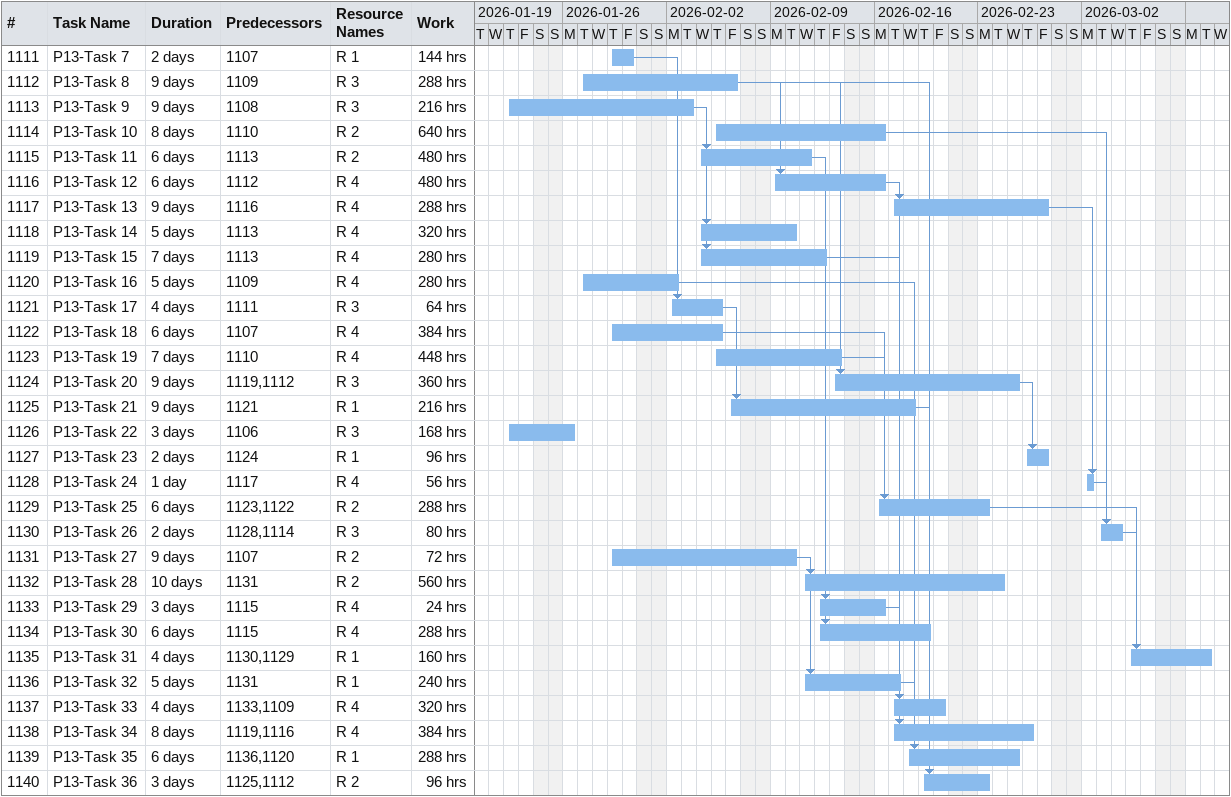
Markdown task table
| ID | Task | Duration | Start | Finish | Predecessors | Resources | Work (h) |
|---|---|---|---|---|---|---|---|
| 1111 | P13-Task 7 | 2d | 2026-01-29 | 2026-01-30 | 1107 | R 1 | 144 |
| 1112 | P13-Task 8 | 9d | 2026-01-27 | 2026-02-06 | 1109 | R 3 | 288 |
| 1113 | P13-Task 9 | 9d | 2026-01-22 | 2026-02-03 | 1108 | R 3 | 216 |
| 1114 | P13-Task 10 | 8d | 2026-02-05 | 2026-02-16 | 1110 | R 2 | 640 |
| 1115 | P13-Task 11 | 6d | 2026-02-04 | 2026-02-11 | 1113 | R 2 | 480 |
| 1116 | P13-Task 12 | 6d | 2026-02-09 | 2026-02-16 | 1112 | R 4 | 480 |
| 1117 | P13-Task 13 | 9d | 2026-02-17 | 2026-02-27 | 1116 | R 4 | 288 |
| 1118 | P13-Task 14 | 5d | 2026-02-04 | 2026-02-10 | 1113 | R 4 | 320 |
| 1119 | P13-Task 15 | 7d | 2026-02-04 | 2026-02-12 | 1113 | R 4 | 280 |
| 1120 | P13-Task 16 | 5d | 2026-01-27 | 2026-02-02 | 1109 | R 4 | 280 |
| 1121 | P13-Task 17 | 4d | 2026-02-02 | 2026-02-05 | 1111 | R 3 | 64 |
| 1122 | P13-Task 18 | 6d | 2026-01-29 | 2026-02-05 | 1107 | R 4 | 384 |
| 1123 | P13-Task 19 | 7d | 2026-02-05 | 2026-02-13 | 1110 | R 4 | 448 |
| 1124 | P13-Task 20 | 9d | 2026-02-13 | 2026-02-25 | 1119, 1112 | R 3 | 360 |
| 1125 | P13-Task 21 | 9d | 2026-02-06 | 2026-02-18 | 1121 | R 1 | 216 |
| 1126 | P13-Task 22 | 3d | 2026-01-22 | 2026-01-26 | 1106 | R 3 | 168 |
| 1127 | P13-Task 23 | 2d | 2026-02-26 | 2026-02-27 | 1124 | R 1 | 96 |
| 1128 | P13-Task 24 | 1d | 2026-03-02 | 2026-03-02 | 1117 | R 4 | 56 |
| 1129 | P13-Task 25 | 6d | 2026-02-16 | 2026-02-23 | 1123, 1122 | R 2 | 288 |
| 1130 | P13-Task 26 | 2d | 2026-03-03 | 2026-03-04 | 1128, 1114 | R 3 | 80 |
| 1131 | P13-Task 27 | 9d | 2026-01-29 | 2026-02-10 | 1107 | R 2 | 72 |
| 1132 | P13-Task 28 | 10d | 2026-02-11 | 2026-02-24 | 1131 | R 2 | 560 |
| 1133 | P13-Task 29 | 3d | 2026-02-12 | 2026-02-16 | 1115 | R 4 | 24 |
| 1134 | P13-Task 30 | 6d | 2026-02-12 | 2026-02-19 | 1115 | R 4 | 288 |
| 1135 | P13-Task 31 | 4d | 2026-03-05 | 2026-03-10 | 1130, 1129 | R 1 | 160 |
| 1136 | P13-Task 32 | 5d | 2026-02-11 | 2026-02-17 | 1131 | R 1 | 240 |
| 1137 | P13-Task 33 | 4d | 2026-02-17 | 2026-02-20 | 1133, 1109 | R 4 | 320 |
| 1138 | P13-Task 34 | 8d | 2026-02-17 | 2026-02-26 | 1119, 1116 | R 4 | 384 |
| 1139 | P13-Task 35 | 6d | 2026-02-18 | 2026-02-25 | 1136, 1120 | R 1 | 288 |
| 1140 | P13-Task 36 | 3d | 2026-02-19 | 2026-02-23 | 1125, 1112 | R 2 | 96 |
